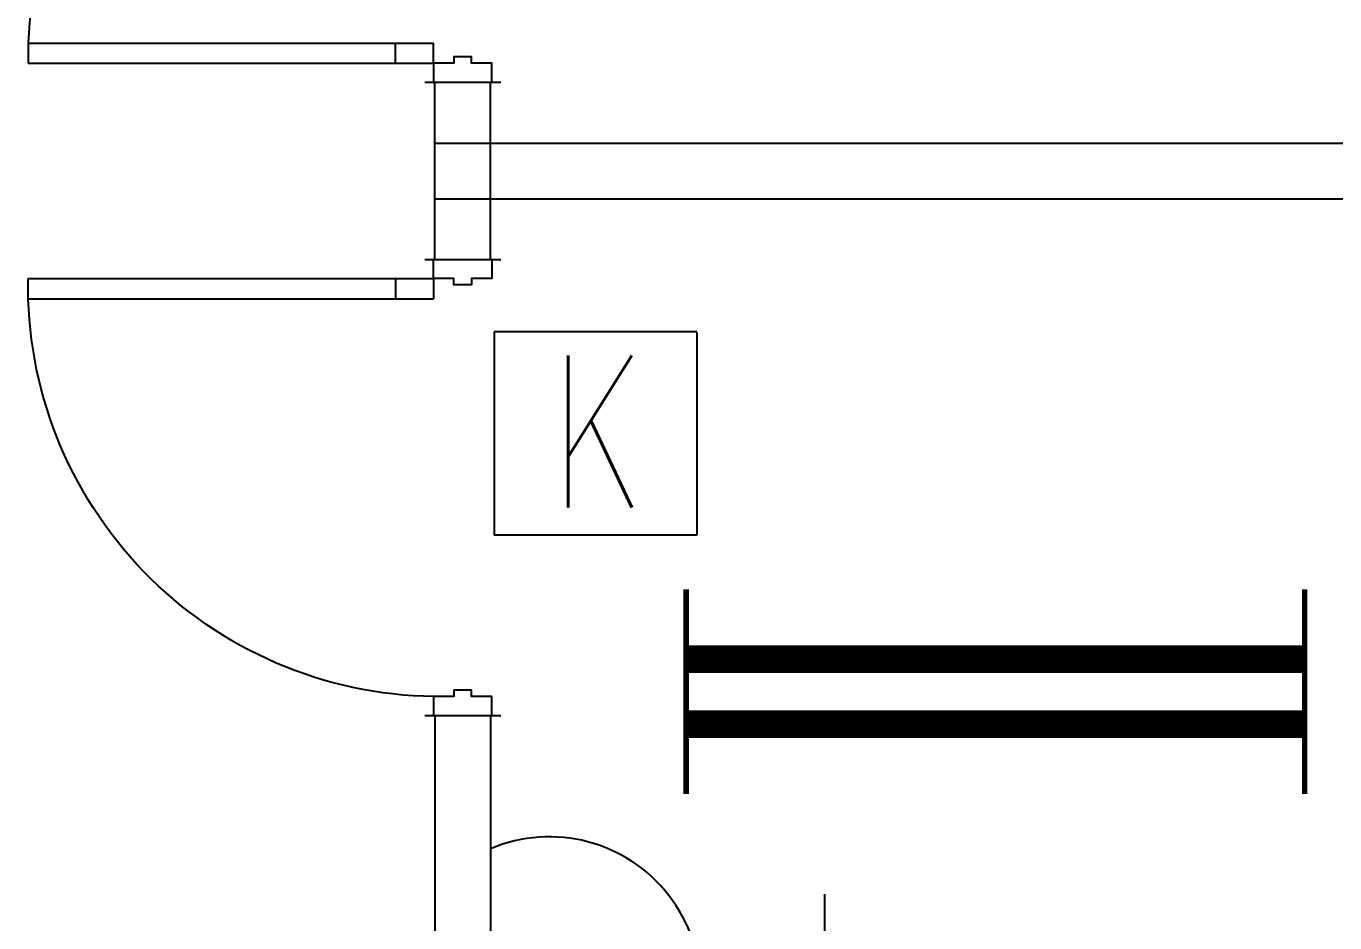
# Model space of a CAD drawing. Header units: inches. Extents: x 16928 to 514628, y -1471 to 241387.
# Drawn here: x 64352 to 66934, y 48701 to 50471 of the extents above; entities that cross this region are included whole.
import ezdxf

# ---------------------------------------------------------------- set-up
doc = ezdxf.new("R2010")
doc.units = ezdxf.units.IN
doc.header["$MEASUREMENT"] = 0
for name, color, linetype in [('DR', 9, 'Continuous'), ('dxt_text', 4, 'Continuous'), ('ELECT', 6, 'Continuous'), ('FITTING', 8, 'Continuous'), ('partition', 8, 'Continuous'), ('TB', 8, 'Continuous')]:
    doc.layers.add(name, color=color, linetype=linetype)
doc.layers.add('windoor', color=8, linetype='Continuous', lineweight=18)
doc.styles.add('ROMANS', font='ROMANS', dxfattribs={"width": 0.7})

# ---------------------------------------------------------------- blocks, each defined once
blk = doc.blocks.new('D900')
at = {"layer": 'DR'}
for p, q in [((37.5, 915), (37.5, 115)), ((77.5, 915), (77.5, 115)), ((37.5, 190), (77.5, 190)), ((37.5, 115), (77.5, 115))]:
    blk.add_line(p, q, dxfattribs=at)
at = {"layer": 'DR', "color": 3}
for p, q in [((0, 132.5), (0, -17.5)), ((900, 132.5), (900, -17.5)), ((900, 115), (900, 0))]:
    blk.add_line(p, q, dxfattribs=at)
at = {"layer": 'DR'}
for points in [[(0, 0), (37.5, 0), (37.5, 40), (50, 40), (50, 75), (37.5, 75), (37.5, 115), (0, 115)], [(900, 0), (862.5, 0), (862.5, 40), (850, 40), (850, 75), (862.5, 75), (862.5, 115), (900, 115)]]:
    blk.add_lwpolyline(points, dxfattribs=at)
at = {"layer": 'DR', "color": 8}
blk.add_arc((51.9, 104.3), 810.7, 0.7553, 91.0145, dxfattribs=at)
blk = doc.blocks.new('YBC 2X36')
at = {"layer": 'FITTING', "color": 3}
for points, const_width in [([(-610, 200.9), (-610, -74.3)], 10.9), ([(610, 200.9), (610, -84.2)], 10.9), ([(-610, 63.3), (610, 63.3)], 54.6), ([(-610, 72.1), (-610, -203.2)], 10.9), ([(610, 72.1), (610, -203.2)], 10.9), ([(-610, -65.5), (610, -65.5)], 54.6)]:
    blk.add_lwpolyline(points, dxfattribs=dict(at, const_width=const_width))
blk = doc.blocks.new('1 X 8W KELUAR')
at = {"layer": 'ELECT', "color": 5}
for p, q in [((-160, 161), (-160, -240)), ((240, 161), (-160, 161)), ((240, 160), (240, -240)), ((240, -240), (-160, -240))]:
    blk.add_line(p, q, dxfattribs=at)
at = {"layer": 'ELECT', "color": 5, "style": 'ROMANS', "width": 0.7}
blk.add_text('K', height=300, dxfattribs=at).set_placement((-50.3, -185.3))
blk = doc.blocks.new('13A SSO 300mm')
at = {"layer": 'ELECT', "color": 6}
for p, q in [((0, 413.8), (0, 904.4)), ((-184, 659.1), (184, 659.1)), ((-297.4, 0), (297.4, 0))]:
    blk.add_line(p, q, dxfattribs=at)
blk.add_arc((0, 116.3), 297.4, 336.9763, 203.0237, dxfattribs=at)

msp = doc.modelspace()

# ---------------------------------------------------------------- linework, layer by layer
at = {"layer": 'partition'}
for p, q in [((65158.6, 50010.5), (65158.6, 50360.5)), ((65268.6, 50010.5), (65268.6, 50360.5)), ((65158.6, 50240.5), (69063.6, 50240.5)), ((65158.6, 50130.5), (69063.6, 50130.5)), ((65158.6, 49110.5), (65158.6, 44130.5)), ((65268.6, 49110.5), (65268.6, 44130.5))]:
    msp.add_line(p, q, dxfattribs=at)

# ---------------------------------------------------------------- block references
at = {"layer": 'dxt_text'}
for name, p in [('1 X 8W KELUAR', (65435.7, 49706.7)), ('YBC 2X36', (66264.6, 49158.7))]:
    msp.add_blockref(name, p, dxfattribs=at)
at = {"layer": 'TB', "color": 6, "linetype": 'Continuous', "rotation": 270}
msp.add_blockref('13A SSO 300mm', (65268.6, 48573.7), dxfattribs=at)
at = {"layer": 'windoor', "rotation": 90}
msp.add_blockref('D900', (65271.1, 50360.5), dxfattribs=at)
at = {"layer": 'windoor', "xscale": -1, "rotation": 90}
msp.add_blockref('D900', (65271.1, 50010.5), dxfattribs=at)

doc.saveas('drawing.dxf')
